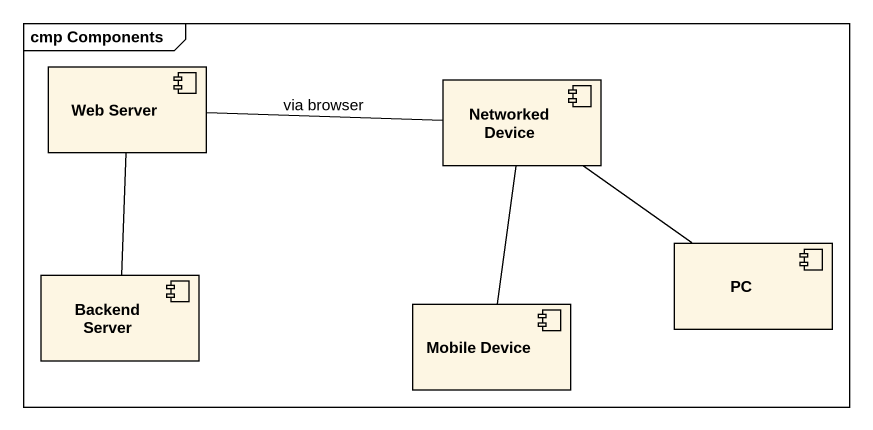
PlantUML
@startuml
mainframe cmp Components
component "Web Server" as Web_Server
component "Networked Device" as Networked_Device
component PC
component "Backend Server" as Backend_Server
component "Mobile Device" as Mobile_Device
Web_Server -right- Networked_Device : via browser
Web_Server -- Backend_Server
PC -up- Networked_Device
Mobile_Device -up- Networked_Device
@enduml
